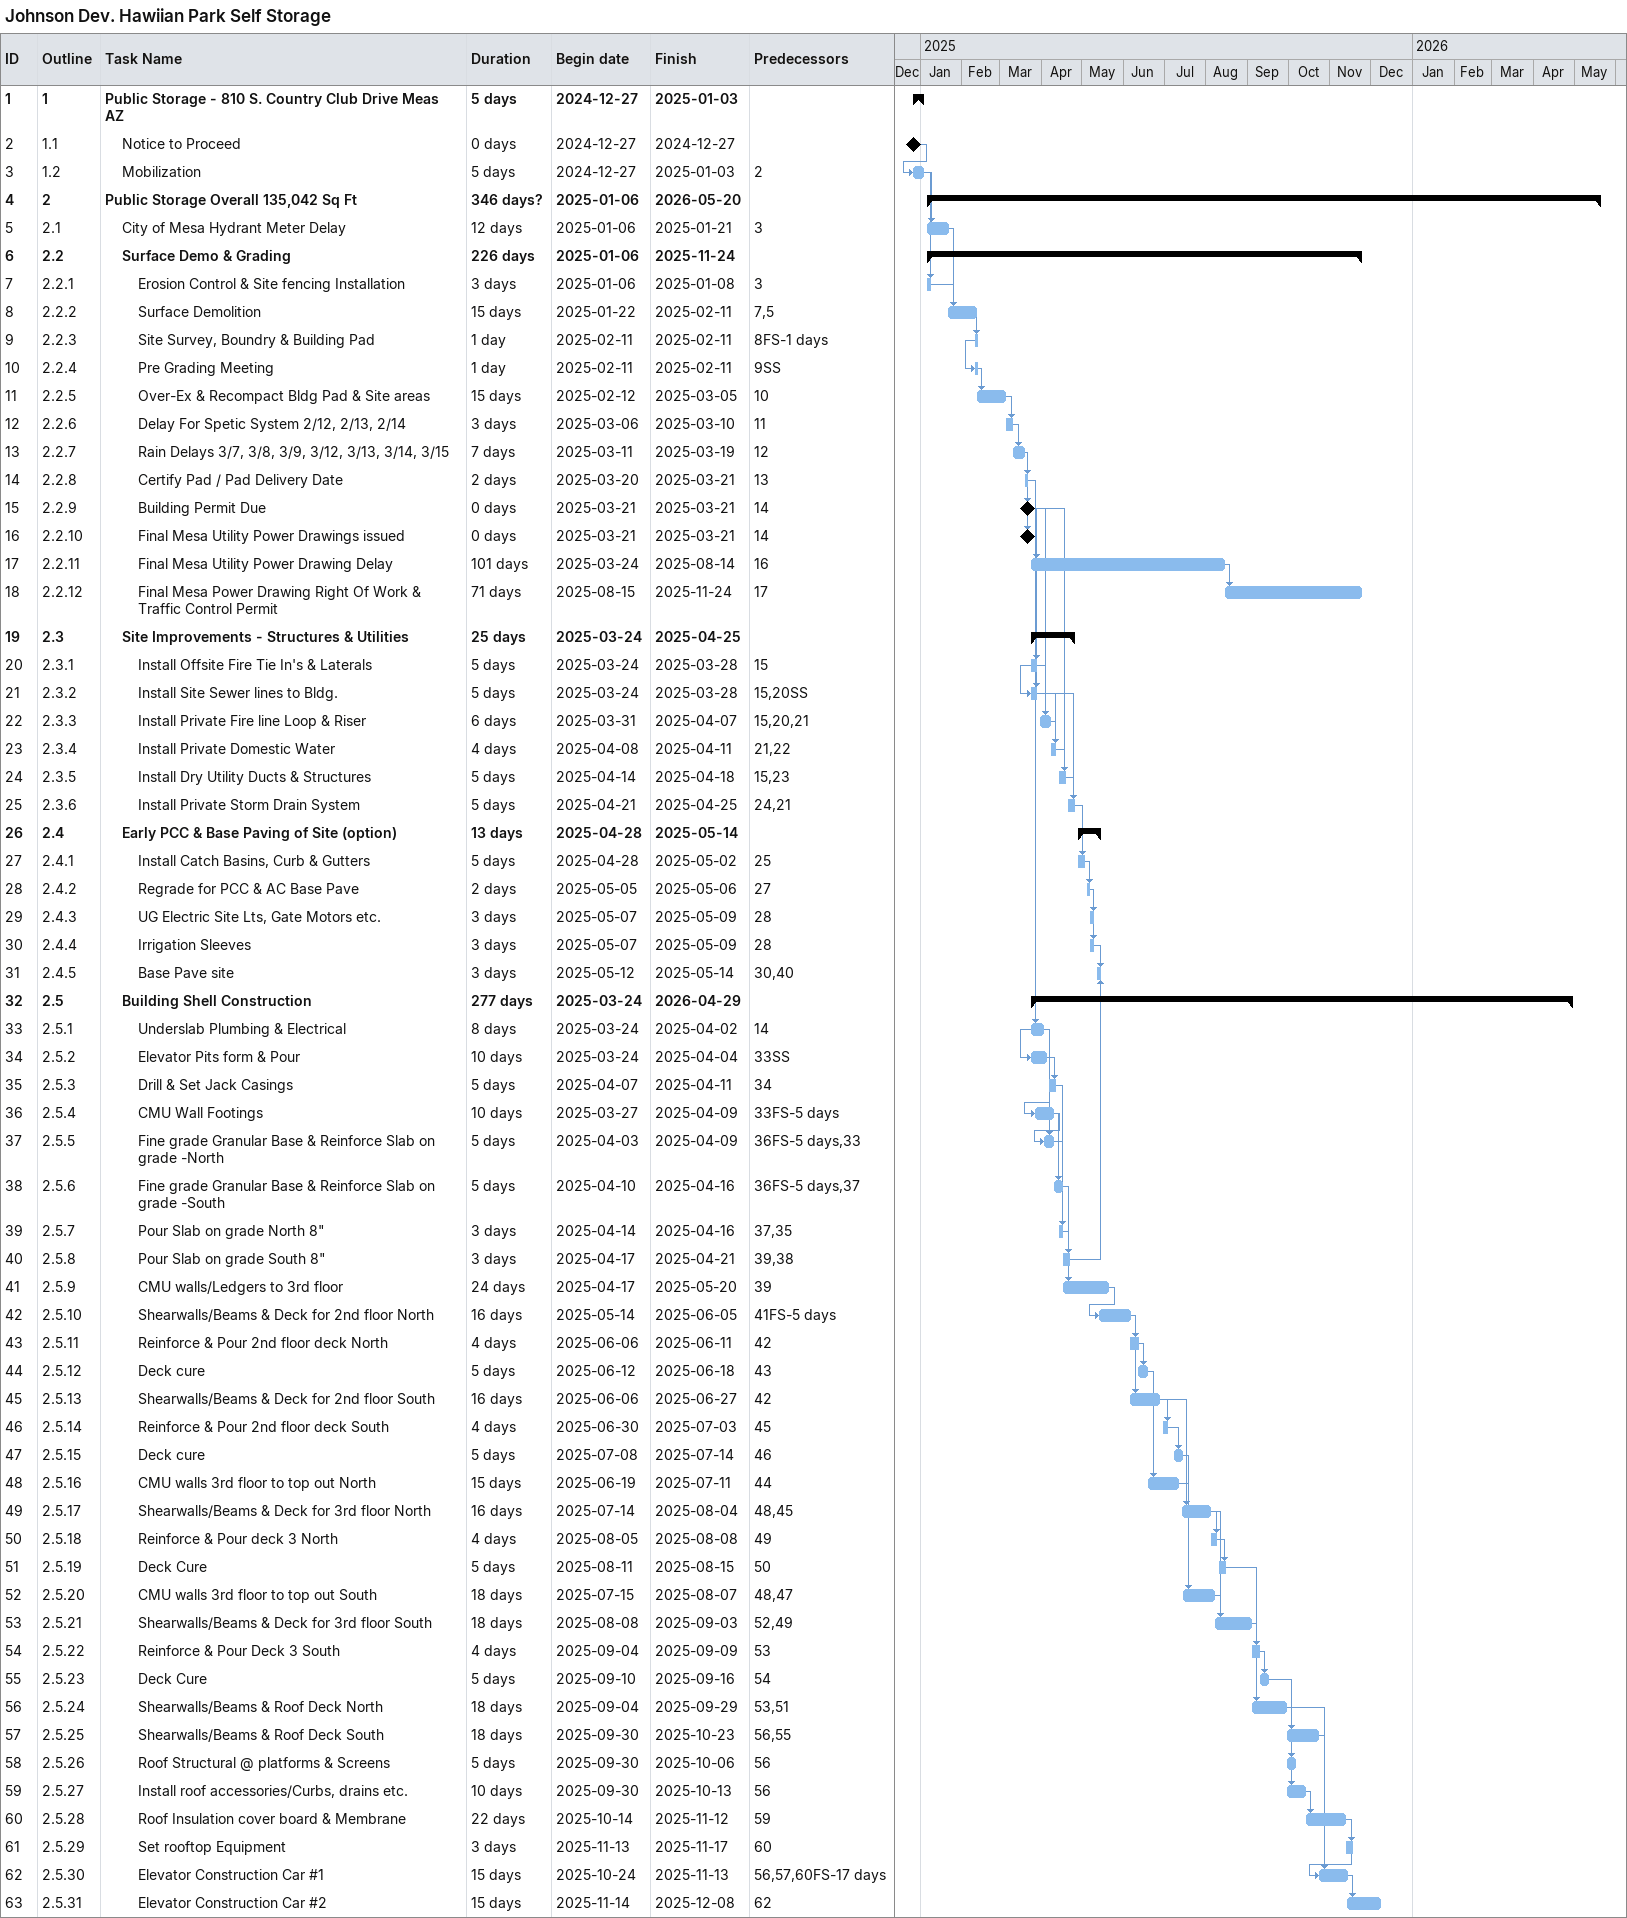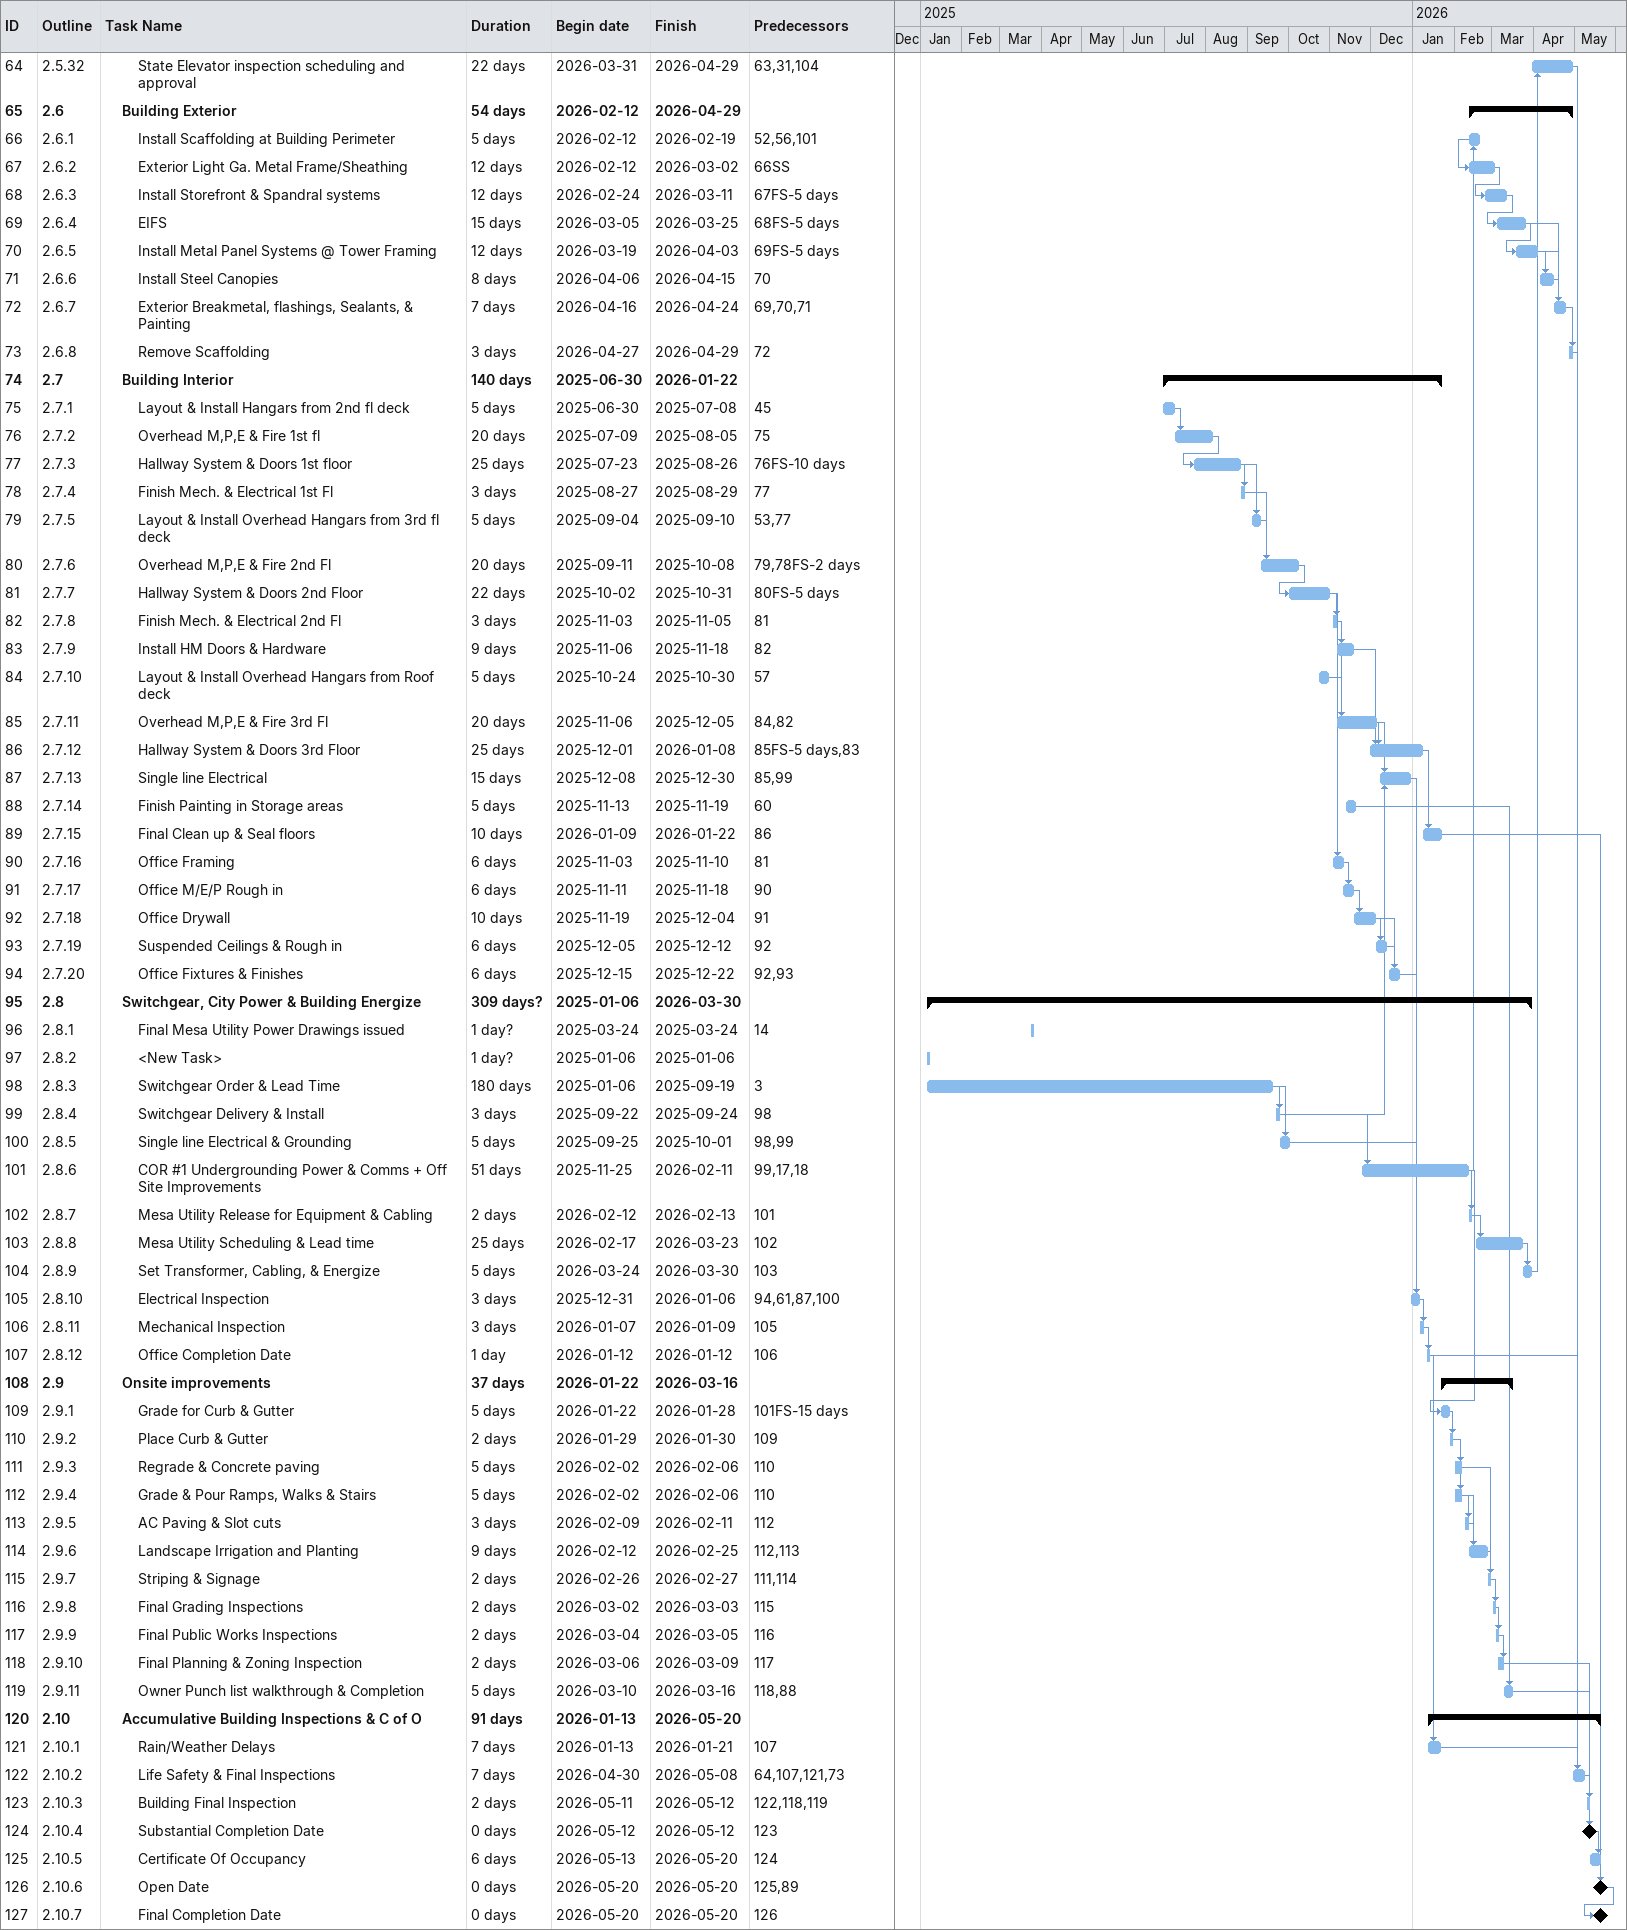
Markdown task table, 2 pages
Johnson Dev. Hawiian Park Self Storage

| ID | WBS | Task | Duration | Start | Finish | Predecessors |
|---|---|---|---|---|---|---|
| 1 | 1 | **Public Storage - 810 S. Country Club Drive Meas AZ** | 5d | 2024-12-27 | 2025-01-03 |  |
| 2 | 1.1 | Notice to Proceed | 0d | 2024-12-27 | 2024-12-27 |  |
| 3 | 1.2 | Mobilization | 5d | 2024-12-27 | 2025-01-03 | 2 |
| 4 | 2 | **Public Storage Overall 135,042 Sq Ft** | 346d? | 2025-01-06 | 2026-05-20 |  |
| 5 | 2.1 | City of Mesa Hydrant Meter Delay | 12d | 2025-01-06 | 2025-01-21 | 3 |
| 6 | 2.2 | **Surface Demo & Grading** | 226d | 2025-01-06 | 2025-11-24 |  |
| 7 | 2.2.1 | Erosion Control & Site fencing Installation | 3d | 2025-01-06 | 2025-01-08 | 3 |
| 8 | 2.2.2 | Surface Demolition | 15d | 2025-01-22 | 2025-02-11 | 7, 5 |
| 9 | 2.2.3 | Site Survey, Boundry & Building Pad | 1d | 2025-02-11 | 2025-02-11 | 8FS-1d |
| 10 | 2.2.4 | Pre Grading Meeting | 1d | 2025-02-11 | 2025-02-11 | 9SS |
| 11 | 2.2.5 | Over-Ex & Recompact Bldg Pad & Site areas | 15d | 2025-02-12 | 2025-03-05 | 10 |
| 12 | 2.2.6 | Delay For Spetic System 2/12, 2/13, 2/14 | 3d | 2025-03-06 | 2025-03-10 | 11 |
| 13 | 2.2.7 | Rain Delays 3/7, 3/8, 3/9, 3/12, 3/13, 3/14, 3/15 | 7d | 2025-03-11 | 2025-03-19 | 12 |
| 14 | 2.2.8 | Certify Pad / Pad Delivery Date | 2d | 2025-03-20 | 2025-03-21 | 13 |
| 15 | 2.2.9 | Building Permit Due | 0d | 2025-03-21 | 2025-03-21 | 14 |
| 16 | 2.2.10 | Final Mesa Utility Power Drawings issued | 0d | 2025-03-21 | 2025-03-21 | 14 |
| 17 | 2.2.11 | Final Mesa Utility Power Drawing Delay | 101d | 2025-03-24 | 2025-08-14 | 16 |
| 18 | 2.2.12 | Final Mesa Power Drawing Right Of Work & Traffic Control Permit | 71d | 2025-08-15 | 2025-11-24 | 17 |
| 19 | 2.3 | **Site Improvements - Structures & Utilities** | 25d | 2025-03-24 | 2025-04-25 |  |
| 20 | 2.3.1 | Install Offsite Fire Tie In's & Laterals | 5d | 2025-03-24 | 2025-03-28 | 15 |
| 21 | 2.3.2 | Install Site Sewer lines to Bldg. | 5d | 2025-03-24 | 2025-03-28 | 15, 20SS |
| 22 | 2.3.3 | Install Private Fire line Loop & Riser | 6d | 2025-03-31 | 2025-04-07 | 15, 20, 21 |
| 23 | 2.3.4 | Install Private Domestic Water | 4d | 2025-04-08 | 2025-04-11 | 21, 22 |
| 24 | 2.3.5 | Install Dry Utility Ducts & Structures | 5d | 2025-04-14 | 2025-04-18 | 15, 23 |
| 25 | 2.3.6 | Install Private Storm Drain System | 5d | 2025-04-21 | 2025-04-25 | 24, 21 |
| 26 | 2.4 | **Early PCC & Base Paving of Site (option)** | 13d | 2025-04-28 | 2025-05-14 |  |
| 27 | 2.4.1 | Install Catch Basins, Curb & Gutters | 5d | 2025-04-28 | 2025-05-02 | 25 |
| 28 | 2.4.2 | Regrade for PCC & AC Base Pave | 2d | 2025-05-05 | 2025-05-06 | 27 |
| 29 | 2.4.3 | UG Electric Site Lts, Gate Motors etc. | 3d | 2025-05-07 | 2025-05-09 | 28 |
| 30 | 2.4.4 | Irrigation Sleeves | 3d | 2025-05-07 | 2025-05-09 | 28 |
| 31 | 2.4.5 | Base Pave site | 3d | 2025-05-12 | 2025-05-14 | 30, 40 |
| 32 | 2.5 | **Building Shell Construction** | 277d | 2025-03-24 | 2026-04-29 |  |
| 33 | 2.5.1 | Underslab Plumbing & Electrical | 8d | 2025-03-24 | 2025-04-02 | 14 |
| 34 | 2.5.2 | Elevator Pits form & Pour | 10d | 2025-03-24 | 2025-04-04 | 33SS |
| 35 | 2.5.3 | Drill & Set Jack Casings | 5d | 2025-04-07 | 2025-04-11 | 34 |
| 36 | 2.5.4 | CMU Wall Footings | 10d | 2025-03-27 | 2025-04-09 | 33FS-5d |
| 37 | 2.5.5 | Fine grade Granular Base & Reinforce Slab on grade -North | 5d | 2025-04-03 | 2025-04-09 | 36FS-5d, 33 |
| 38 | 2.5.6 | Fine grade Granular Base & Reinforce Slab on grade -South | 5d | 2025-04-10 | 2025-04-16 | 36FS-5d, 37 |
| 39 | 2.5.7 | Pour Slab on grade North 8" | 3d | 2025-04-14 | 2025-04-16 | 37, 35 |
| 40 | 2.5.8 | Pour Slab on grade South 8" | 3d | 2025-04-17 | 2025-04-21 | 39, 38 |
| 41 | 2.5.9 | CMU walls/Ledgers to 3rd floor | 24d | 2025-04-17 | 2025-05-20 | 39 |
| 42 | 2.5.10 | Shearwalls/Beams & Deck for 2nd floor North | 16d | 2025-05-14 | 2025-06-05 | 41FS-5d |
| 43 | 2.5.11 | Reinforce & Pour 2nd floor deck North | 4d | 2025-06-06 | 2025-06-11 | 42 |
| 44 | 2.5.12 | Deck cure | 5d | 2025-06-12 | 2025-06-18 | 43 |
| 45 | 2.5.13 | Shearwalls/Beams & Deck for 2nd floor South | 16d | 2025-06-06 | 2025-06-27 | 42 |
| 46 | 2.5.14 | Reinforce & Pour 2nd floor deck South | 4d | 2025-06-30 | 2025-07-03 | 45 |
| 47 | 2.5.15 | Deck cure | 5d | 2025-07-08 | 2025-07-14 | 46 |
| 48 | 2.5.16 | CMU walls 3rd floor to top out North | 15d | 2025-06-19 | 2025-07-11 | 44 |
| 49 | 2.5.17 | Shearwalls/Beams & Deck for 3rd floor North | 16d | 2025-07-14 | 2025-08-04 | 48, 45 |
| 50 | 2.5.18 | Reinforce & Pour deck 3 North | 4d | 2025-08-05 | 2025-08-08 | 49 |
| 51 | 2.5.19 | Deck Cure | 5d | 2025-08-11 | 2025-08-15 | 50 |
| 52 | 2.5.20 | CMU walls 3rd floor to top out South | 18d | 2025-07-15 | 2025-08-07 | 48, 47 |
| 53 | 2.5.21 | Shearwalls/Beams & Deck for 3rd floor South | 18d | 2025-08-08 | 2025-09-03 | 52, 49 |
| 54 | 2.5.22 | Reinforce & Pour Deck 3 South | 4d | 2025-09-04 | 2025-09-09 | 53 |
| 55 | 2.5.23 | Deck Cure | 5d | 2025-09-10 | 2025-09-16 | 54 |
| 56 | 2.5.24 | Shearwalls/Beams & Roof Deck North | 18d | 2025-09-04 | 2025-09-29 | 53, 51 |
| 57 | 2.5.25 | Shearwalls/Beams & Roof Deck South | 18d | 2025-09-30 | 2025-10-23 | 56, 55 |
| 58 | 2.5.26 | Roof Structural @ platforms & Screens | 5d | 2025-09-30 | 2025-10-06 | 56 |
| 59 | 2.5.27 | Install roof accessories/Curbs, drains etc. | 10d | 2025-09-30 | 2025-10-13 | 56 |
| 60 | 2.5.28 | Roof Insulation cover board & Membrane | 22d | 2025-10-14 | 2025-11-12 | 59 |
| 61 | 2.5.29 | Set rooftop Equipment | 3d | 2025-11-13 | 2025-11-17 | 60 |
| 62 | 2.5.30 | Elevator Construction Car #1 | 15d | 2025-10-24 | 2025-11-13 | 56, 57, 60FS-17d |
| 63 | 2.5.31 | Elevator Construction Car #2 | 15d | 2025-11-14 | 2025-12-08 | 62 |
| 64 | 2.5.32 | State Elevator inspection scheduling and approval | 22d | 2026-03-31 | 2026-04-29 | 63, 31, 104 |
| 65 | 2.6 | **Building Exterior** | 54d | 2026-02-12 | 2026-04-29 |  |
| 66 | 2.6.1 | Install Scaffolding at Building Perimeter | 5d | 2026-02-12 | 2026-02-19 | 52, 56, 101 |
| 67 | 2.6.2 | Exterior Light Ga. Metal Frame/Sheathing | 12d | 2026-02-12 | 2026-03-02 | 66SS |
| 68 | 2.6.3 | Install Storefront & Spandral systems | 12d | 2026-02-24 | 2026-03-11 | 67FS-5d |
| 69 | 2.6.4 | EIFS | 15d | 2026-03-05 | 2026-03-25 | 68FS-5d |
| 70 | 2.6.5 | Install Metal Panel Systems @ Tower Framing | 12d | 2026-03-19 | 2026-04-03 | 69FS-5d |
| 71 | 2.6.6 | Install Steel Canopies | 8d | 2026-04-06 | 2026-04-15 | 70 |
| 72 | 2.6.7 | Exterior Breakmetal, flashings, Sealants, & Painting | 7d | 2026-04-16 | 2026-04-24 | 69, 70, 71 |
| 73 | 2.6.8 | Remove Scaffolding | 3d | 2026-04-27 | 2026-04-29 | 72 |
| 74 | 2.7 | **Building Interior** | 140d | 2025-06-30 | 2026-01-22 |  |
| 75 | 2.7.1 | Layout & Install Hangars from 2nd fl deck | 5d | 2025-06-30 | 2025-07-08 | 45 |
| 76 | 2.7.2 | Overhead M,P,E & Fire 1st fl | 20d | 2025-07-09 | 2025-08-05 | 75 |
| 77 | 2.7.3 | Hallway System & Doors 1st floor | 25d | 2025-07-23 | 2025-08-26 | 76FS-10d |
| 78 | 2.7.4 | Finish Mech. & Electrical 1st Fl | 3d | 2025-08-27 | 2025-08-29 | 77 |
| 79 | 2.7.5 | Layout & Install Overhead Hangars from 3rd fl deck | 5d | 2025-09-04 | 2025-09-10 | 53, 77 |
| 80 | 2.7.6 | Overhead M,P,E & Fire 2nd Fl | 20d | 2025-09-11 | 2025-10-08 | 79, 78FS-2d |
| 81 | 2.7.7 | Hallway System & Doors 2nd Floor | 22d | 2025-10-02 | 2025-10-31 | 80FS-5d |
| 82 | 2.7.8 | Finish Mech. & Electrical 2nd Fl | 3d | 2025-11-03 | 2025-11-05 | 81 |
| 83 | 2.7.9 | Install HM Doors & Hardware | 9d | 2025-11-06 | 2025-11-18 | 82 |
| 84 | 2.7.10 | Layout & Install Overhead Hangars from Roof deck | 5d | 2025-10-24 | 2025-10-30 | 57 |
| 85 | 2.7.11 | Overhead M,P,E & Fire 3rd Fl | 20d | 2025-11-06 | 2025-12-05 | 84, 82 |
| 86 | 2.7.12 | Hallway System & Doors 3rd Floor | 25d | 2025-12-01 | 2026-01-08 | 85FS-5d, 83 |
| 87 | 2.7.13 | Single line Electrical | 15d | 2025-12-08 | 2025-12-30 | 85, 99 |
| 88 | 2.7.14 | Finish Painting in Storage areas | 5d | 2025-11-13 | 2025-11-19 | 60 |
| 89 | 2.7.15 | Final Clean up & Seal floors | 10d | 2026-01-09 | 2026-01-22 | 86 |
| 90 | 2.7.16 | Office Framing | 6d | 2025-11-03 | 2025-11-10 | 81 |
| 91 | 2.7.17 | Office M/E/P Rough in | 6d | 2025-11-11 | 2025-11-18 | 90 |
| 92 | 2.7.18 | Office Drywall | 10d | 2025-11-19 | 2025-12-04 | 91 |
| 93 | 2.7.19 | Suspended Ceilings & Rough in | 6d | 2025-12-05 | 2025-12-12 | 92 |
| 94 | 2.7.20 | Office Fixtures & Finishes | 6d | 2025-12-15 | 2025-12-22 | 92, 93 |
| 95 | 2.8 | **Switchgear, City Power & Building Energize** | 309d? | 2025-01-06 | 2026-03-30 |  |
| 96 | 2.8.1 | Final Mesa Utility Power Drawings issued | 1d? | 2025-03-24 | 2025-03-24 | 14 |
| 97 | 2.8.2 | <New Task> | 1d? | 2025-01-06 | 2025-01-06 |  |
| 98 | 2.8.3 | Switchgear Order & Lead Time | 180d | 2025-01-06 | 2025-09-19 | 3 |
| 99 | 2.8.4 | Switchgear Delivery & Install | 3d | 2025-09-22 | 2025-09-24 | 98 |
| 100 | 2.8.5 | Single line Electrical & Grounding | 5d | 2025-09-25 | 2025-10-01 | 98, 99 |
| 101 | 2.8.6 | COR #1 Undergrounding Power & Comms + Off Site Improvements | 51d | 2025-11-25 | 2026-02-11 | 99, 17, 18 |
| 102 | 2.8.7 | Mesa Utility Release for Equipment & Cabling | 2d | 2026-02-12 | 2026-02-13 | 101 |
| 103 | 2.8.8 | Mesa Utility Scheduling & Lead time | 25d | 2026-02-17 | 2026-03-23 | 102 |
| 104 | 2.8.9 | Set Transformer, Cabling, & Energize | 5d | 2026-03-24 | 2026-03-30 | 103 |
| 105 | 2.8.10 | Electrical Inspection | 3d | 2025-12-31 | 2026-01-06 | 94, 61, 87, 100 |
| 106 | 2.8.11 | Mechanical Inspection | 3d | 2026-01-07 | 2026-01-09 | 105 |
| 107 | 2.8.12 | Office Completion Date | 1d | 2026-01-12 | 2026-01-12 | 106 |
| 108 | 2.9 | **Onsite improvements** | 37d | 2026-01-22 | 2026-03-16 |  |
| 109 | 2.9.1 | Grade for Curb & Gutter | 5d | 2026-01-22 | 2026-01-28 | 101FS-15d |
| 110 | 2.9.2 | Place Curb & Gutter | 2d | 2026-01-29 | 2026-01-30 | 109 |
| 111 | 2.9.3 | Regrade & Concrete paving | 5d | 2026-02-02 | 2026-02-06 | 110 |
| 112 | 2.9.4 | Grade & Pour Ramps, Walks & Stairs | 5d | 2026-02-02 | 2026-02-06 | 110 |
| 113 | 2.9.5 | AC Paving & Slot cuts | 3d | 2026-02-09 | 2026-02-11 | 112 |
| 114 | 2.9.6 | Landscape Irrigation and Planting | 9d | 2026-02-12 | 2026-02-25 | 112, 113 |
| 115 | 2.9.7 | Striping & Signage | 2d | 2026-02-26 | 2026-02-27 | 111, 114 |
| 116 | 2.9.8 | Final Grading Inspections | 2d | 2026-03-02 | 2026-03-03 | 115 |
| 117 | 2.9.9 | Final Public Works Inspections | 2d | 2026-03-04 | 2026-03-05 | 116 |
| 118 | 2.9.10 | Final Planning & Zoning Inspection | 2d | 2026-03-06 | 2026-03-09 | 117 |
| 119 | 2.9.11 | Owner Punch list walkthrough & Completion | 5d | 2026-03-10 | 2026-03-16 | 118, 88 |
| 120 | 2.10 | **Accumulative Building Inspections & C of O** | 91d | 2026-01-13 | 2026-05-20 |  |
| 121 | 2.10.1 | Rain/Weather Delays | 7d | 2026-01-13 | 2026-01-21 | 107 |
| 122 | 2.10.2 | Life Safety & Final Inspections | 7d | 2026-04-30 | 2026-05-08 | 64, 107, 121, 73 |
| 123 | 2.10.3 | Building Final Inspection | 2d | 2026-05-11 | 2026-05-12 | 122, 118, 119 |
| 124 | 2.10.4 | Substantial Completion Date | 0d | 2026-05-12 | 2026-05-12 | 123 |
| 125 | 2.10.5 | Certificate Of Occupancy | 6d | 2026-05-13 | 2026-05-20 | 124 |
| 126 | 2.10.6 | Open Date | 0d | 2026-05-20 | 2026-05-20 | 125, 89 |
| 127 | 2.10.7 | Final Completion Date | 0d | 2026-05-20 | 2026-05-20 | 126 |
